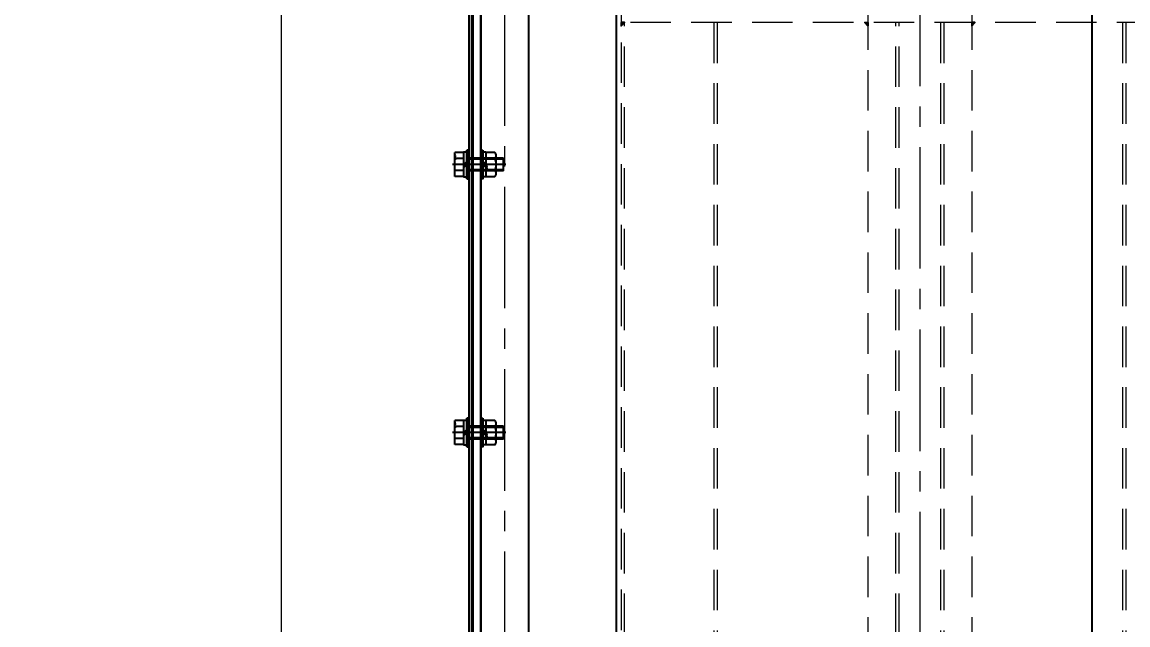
# Model space of a CAD drawing. Header units: millimetres. Extents: x -8731 to 85711, y -14522 to 31379.
# Drawn here: x 421 to 1114, y 17509 to 17887 of the extents above; entities that cross this region are included whole.
import ezdxf
from ezdxf import colors
from ezdxf.entities.mleader import LeaderData, LeaderLine
from ezdxf.enums import TextEntityAlignment as Align
from ezdxf.math import Vec2, Vec3

# ---------------------------------------------------------------- set-up
doc = ezdxf.new("R2010")
doc.units = ezdxf.units.MM
doc.header["$LTSCALE"] = 4
doc.header["$PDMODE"] = 99
doc.header["$PDSIZE"] = 1
for name, pattern in [('CENTER2', [28.575, 19.05, -3.175, 3.175, -3.175]), ('HIDDEN', [9.525, 6.35, -3.175]), ('PHANTOM2', [31.75, 15.875, -3.175, 3.175, -3.175, 3.175, -3.175])]:
    doc.linetypes.add(name, pattern=pattern)
for name, color, linetype, lineweight in [('04_HIDDEN', 2, 'HIDDEN', 13), ('05_CENTER', 4, 'CENTER2', 13), ('06_PHANTOM', 2, 'PHANTOM2', 13), ('08_DIM', 3, 'Continuous', 13)]:
    doc.layers.add(name, color=color, linetype=linetype, lineweight=lineweight)
doc.layers.add('10_DRAFT', color=8, linetype='Continuous', lineweight=0, plot=False)
doc.styles.add('KSS_TXT', font='txt.shx', dxfattribs={"bigfont": 'extfont2.shx'})
doc.styles.add('KSS_TXT_L', font='txt.shx', dxfattribs={"height": 9, "bigfont": 'extfont2.shx'})
doc.styles.get("Standard").update_dxf_attribs({"font": 'txt.shx', "bigfont": 'extfont2.shx'})
doc.dimstyles.new('KSS_DIM', dxfattribs={"dimscale": 3, "dimtxt": 3, "dimasz": 2.5, "dimexe": 1.25, "dimexo": 0.625, "dimtad": 1, "dimdsep": 46, "dimtxsty": 'KSS_TXT', "dimblk": 'OPEN30', "dimcen": 0, "dimazin": 2, "dimtfac": 0.75, "dimtmove": 0, "dimatfit": 3, "dimldrblk": 'OPEN30', "dimfxl": 1, "dimtolj": 1, "dimarcsym": 0})

# ---------------------------------------------------------------- blocks, each defined once
blk = doc.blocks.new('A$C35A251B1_1_1_1')
at = {"color": 0}
blk.add_lwpolyline([(-945, 0.3), (-945, 0), (945, 0), (945, 0.3)], close=True, dxfattribs=at)
at = {"layer": '10_DRAFT'}
for p, q in [((420, 0), (420, 0.3)), ((588, 0), (588, 0.3))]:
    blk.add_line(p, q, dxfattribs=at)
blk = doc.blocks.new('A$C39886CB1_1_1_1')
at = {"color": 0}
for points in [[(-945, 0), (945, 0), (945, -5), (-945, -5)], [(-1073, -5), (1073, -5), (1075, -7), (1075, -33), (1073, -35), (-1073, -35), (-1075, -33), (-1075, -7)]]:
    blk.add_lwpolyline(points, close=True, dxfattribs=at)
at = {"layer": '05_CENTER'}
for p, q in [((420, -9.18), (420, 3.91)), ((588, -9.18), (588, 3.91)), ((1081.59, -20), (-1081.04, -20))]:
    blk.add_line(p, q, dxfattribs=at)
blk = doc.blocks.new('A$C1204623A_1_1_1')
at = {"color": 0}
blk.add_lwpolyline([(945, -2), (945, 0), (-945, 0), (-945, -2)], close=True, dxfattribs=at)
at = {"layer": '05_CENTER'}
for p, q in [((420, 2.58), (420, -4.67)), ((588, 2.58), (588, -4.67))]:
    blk.add_line(p, q, dxfattribs=at)
blk = doc.blocks.new('A$C46CB4146_1_1_1')
at = {"color": 0}
for p, q in [((-7.51, 8.7), (7.51, 8.7)), ((-7.51, 3.2), (-7.51, 8.7)), ((-3.75, 3.2), (-3.75, 8.7)), ((3.75, 3.2), (3.75, 8.7)), ((7.51, 3.2), (7.51, 8.7)), ((-9, 1.2), (9, 1.2)), ((-9, 1.2), (-9, 0)), ((-7.7, 3.2), (-7.7, 1.2)), ((7.7, 3.2), (-7.7, 3.2)), ((0, 1.2), (-2, 3.2)), ((0, 3.2), (2, 1.2)), ((7.7, 1.2), (7.7, 3.2)), ((9, 0), (9, 1.2)), ((-9, 0), (9, 0))]:
    blk.add_line(p, q, dxfattribs=at)
at = {"color": 0, "linetype": 'CENTER2'}
blk.add_line((0, -23.3), (0, 10.2), dxfattribs=at)
at = {"color": 0, "linetype": 'HIDDEN'}
for p, q in [((-4, -21.8), (-4, 0)), ((-3.32, -21.8), (-3.32, 0)), ((3.32, -21.8), (3.32, 0)), ((4, -21.8), (4, 0)), ((-4, -21.8), (4, -21.8))]:
    blk.add_line(p, q, dxfattribs=at)
at = {"layer": '10_DRAFT', "style": 'KSS_TXT_L'}
blk.add_text('BT-M8x25L,SW,PW', height=0.3, dxfattribs=at).set_placement((2.97, 8.36))
blk = doc.blocks.new('M8Nza_1_1_1')
at = {"color": 0}
for p, q in [((-7.5, 8.69), (-7.5, 3.2)), ((5.62, 9.7), (-5.63, 9.7)), ((-3.75, 3.2), (-3.75, 8.69)), ((3.75, 8.69), (3.75, 3.2)), ((7.5, 3.2), (7.5, 8.69)), ((-7.7, 3.2), (7.7, 3.2)), ((-7.7, 3.2), (-7.7, 1.2)), ((0, 1.2), (-2, 3.2)), ((0, 3.2), (2, 1.2)), ((7.7, 3.2), (7.7, 1.2))]:
    blk.add_line(p, q, dxfattribs=at)
at = {"color": 0, "linetype": 'CENTER2'}
blk.add_line((0, 9.7), (0, 0), dxfattribs=at)
at = {"color": 0}
blk.add_lwpolyline([(-9, 1.2), (9, 1.2), (9, 0), (-9, 0)], close=True, dxfattribs=at)
for centre, radius, start, end in [((-5.63, 7.45), 2.25, 33.626, 146.374), ((0, 2.2), 7.5, 60, 120), ((5.62, 7.45), 2.25, 33.626, 146.374)]:
    blk.add_arc(centre, radius, start, end, dxfattribs=at)
at = {"layer": '10_DRAFT', "style": 'KSS_TXT'}
blk.add_text('M8', height=1, dxfattribs=at).set_placement((0.87, 3.27))
blk = doc.blocks.new('A$C60FD5FF4_1')
at = {"xscale": -1, "rotation": 180}
for name, p in [('A$C39886CB1_1_1_1', (-1008, -20)), ('A$C35A251B1_1_1_1', (-1008, -20)), ('A$C35A251B1_1_1_1', (-1008, -20.3))]:
    blk.add_blockref(name, p, dxfattribs=at)
at = {"rotation": 180}
for p in [(-588, -22.6), (-420, -22.6)]:
    blk.add_blockref('A$C46CB4146_1_1_1', p, dxfattribs=at)
for name, p in [('M8Nza_1_1_1', (-588, -15)), ('M8Nza_1_1_1', (-420, -15)), ('A$C1204623A_1_1_1', (-1008, -20.6))]:
    blk.add_blockref(name, p)
blk = doc.blocks.new('AM_BALLOON1')
at = {"transparency": 16777216}
blk.add_circle((0, 0), 5, dxfattribs=at)
blk.add_attdef('B_NUMBER', text='', height=3, dxfattribs=at).set_placement((0, 0), align=Align.MIDDLE_CENTER)
blk = doc.blocks.new('_OPEN')
at = {"color": 0, "linetype": 'ByBlock'}
for p, q in [((-1, 0.167), (0, 0)), ((0, 0), (-1, -0.167)), ((0, 0), (-1, 0))]:
    blk.add_line(p, q, dxfattribs=at)
blk = doc.blocks.new('A$C3AA34862_1_1_1')
at = {"layer": '10_DRAFT'}
blk.add_line((0, 1000), (0, -1000), dxfattribs=at)
blk = doc.blocks.new('_Open30')
at = {"color": 0, "linetype": 'ByBlock', "lineweight": -2}
for p, q in [((-1, 0.268), (0, 0)), ((0, 0), (-1, -0.268)), ((0, 0), (-1, 0))]:
    blk.add_line(p, q, dxfattribs=at)
blk = doc.blocks.new('*D4259')
at = {"layer": '08_DIM', "color": 0, "lineweight": -2, "transparency": 16777216}
for p, q in [((573.92, 19317.48), (89.45, 19317.48)), ((108.2, 17154.98), (108.2, 19279.98)), ((573.92, 17117.48), (89.45, 17117.48))]:
    blk.add_line(p, q, dxfattribs=at)
at = {"layer": 'Defpoints', "color": 0, "transparency": 16777216}
for p in [(108.2, 19317.48), (583.3, 19317.48), (583.3, 17117.48)]:
    blk.add_point(p, dxfattribs=at)
at = {"layer": '08_DIM', "color": 0, "lineweight": -2, "transparency": 16777216, "xscale": 37.5, "yscale": 37.5, "zscale": 37.5}
for p, rotation in [((108.2, 19317.48), 90), ((108.2, 17117.48), 270)]:
    blk.add_blockref('_Open30', p, dxfattribs=dict(at, rotation=rotation))
at = {"layer": '08_DIM', "color": 0, "transparency": 16777216, "insert": (76.32, 18217.48), "char_height": 45, "attachment_point": 5, "rotation": 90, "style": 'KSS_TXT'}
blk.add_mtext('\\A1;2200', dxfattribs=at)
blk = doc.blocks.new('*D4245')
at = {"layer": '08_DIM', "color": 0, "lineweight": -2, "transparency": 16777216}
for p, q in [((783.92, 19207.48), (212.34, 19207.48)), ((231.09, 17264.98), (231.09, 19169.98)), ((783.92, 17227.48), (212.34, 17227.48))]:
    blk.add_line(p, q, dxfattribs=at)
at = {"layer": 'Defpoints', "color": 0, "transparency": 16777216}
for p in [(231.09, 19207.48), (793.3, 19207.48), (793.3, 17227.48)]:
    blk.add_point(p, dxfattribs=at)
at = {"layer": '08_DIM', "color": 0, "lineweight": -2, "transparency": 16777216, "xscale": 37.5, "yscale": 37.5, "zscale": 37.5}
for p, rotation in [((231.09, 19207.48), 90), ((231.09, 17227.48), 270)]:
    blk.add_blockref('_Open30', p, dxfattribs=dict(at, rotation=rotation))
at = {"layer": '08_DIM', "color": 0, "transparency": 16777216, "char_height": 45, "attachment_point": 5, "rotation": 90, "style": 'KSS_TXT'}
for s, insert in [('\\A1;(脱水ローラ幅)', (262.97, 18217.48)), ('\\A1;1980', (199.22, 18217.48))]:
    blk.add_mtext(s, dxfattribs=dict(at, insert=insert))
blk = doc.blocks.new('A$C67F20274_1_1_1')
h = blk.add_hatch(color=3)
h.dxf.hatch_style = 1
h.paths.add_polyline_path([(0, -2), (0, 0), (-2, 0)])
at = {"color": 3}
blk.add_lwpolyline([(0, 0), (-2, 0), (-2, 0), (0, -2)], close=True, dxfattribs=at)
blk = doc.blocks.new('A$C715E4393_1_1_1')
at = {"color": 0}
blk.add_lwpolyline([(-990, 190), (990, 190), (990, -190), (-990, -190)], close=True, dxfattribs=at)
at = {"layer": '04_HIDDEN'}
for p, q in [((331, 187), (331, -187)), ((331, 129), (981, 129)), ((331, 127), (981, 127)), ((-325, 32.5), (990, 32.5)), ((331, 15), (981, 15)), ((331, 13), (981, 13)), ((981, -13), (331, -13)), ((981, -15), (331, -15)), ((-325, -32.5), (990, -32.5)), ((331, -127), (981, -127)), ((331, -129), (981, -129)), ((-990, -187), (990, -187)), ((981, -185), (331, -185))]:
    blk.add_line(p, q, dxfattribs=at)
at = {"layer": '05_CENTER'}
blk.add_line((-1419.76, 0), (1090.76, 0), dxfattribs=at)
at = {"rotation": 180}
for p in [(331, 32.5), (331, -187)]:
    blk.add_blockref('A$C67F20274_1_1_1', p, dxfattribs=at)
at = {"xscale": -1}
blk.add_blockref('A$C67F20274_1_1_1', (331, -32.5), dxfattribs=at)
blk = doc.blocks.new('A$C3A520BF7_1_1')
at = {"xscale": -1}
blk.add_blockref('A$C715E4393_1_1_1', (0, 0), dxfattribs=at)
blk = doc.blocks.new('*D4325')
at = {"layer": '08_DIM', "color": 0, "lineweight": -2, "transparency": 16777216}
for p, q in [((1084.92, 19212.48), (335.62, 19212.48)), ((354.37, 17259.98), (354.37, 19174.98)), ((1084.92, 17222.48), (335.62, 17222.48))]:
    blk.add_line(p, q, dxfattribs=at)
at = {"layer": 'Defpoints', "color": 0, "transparency": 16777216}
for p in [(354.37, 19212.48), (1094.3, 19212.48), (1094.3, 17222.48)]:
    blk.add_point(p, dxfattribs=at)
at = {"layer": '08_DIM', "color": 0, "lineweight": -2, "transparency": 16777216, "xscale": 37.5, "yscale": 37.5, "zscale": 37.5}
for p, rotation in [((354.37, 19212.48), 90), ((354.37, 17222.48), 270)]:
    blk.add_blockref('_Open30', p, dxfattribs=dict(at, rotation=rotation))
at = {"layer": '08_DIM', "color": 0, "transparency": 16777216, "char_height": 45, "attachment_point": 5, "rotation": 90, "style": 'KSS_TXT'}
for s, insert in [('\\A1;(脱水ローラ用スクレーパ幅)', (386.24, 18217.48)), ('\\A1;1990', (322.49, 18217.48))]:
    blk.add_mtext(s, dxfattribs=dict(at, insert=insert))
blk = doc.blocks.new('A$C03352C63_1_1_1')
at = {"color": 0}
blk.add_lwpolyline([(-995, 138.63), (-995, 159, -0.414214), (-992, 162), (992, 162, -0.414214), (995, 159), (995, 138.63)], format="xyb", dxfattribs=at)
blk = doc.blocks.new('A$C5C0A0571_1_1')
blk.add_blockref('A$C03352C63_1_1_1', (0, -40))
blk = doc.blocks.new('A$C3B5C3961_1_1')
at = {"rotation": 180}
blk.add_blockref('A$C5C0A0571_1_1', (-1075, -190), dxfattribs=at)

msp = doc.modelspace()

# ---------------------------------------------------------------- linework, layer by layer
at = {"layer": '06_PHANTOM', "color": 6}
msp.add_lwpolyline([(793.29684, 19167.47541), (2960.39684, 19167.47541), (2960.39684, 17267.47541), (793.29684, 17267.47541)], close=True, dxfattribs=at)

# ---------------------------------------------------------------- block references
at = {"xscale": -1, "rotation": 270}
msp.add_blockref('A$C3A520BF7_1_1', (983.29684, 18217.47541), dxfattribs=at)
at = {"rotation": 270}
for name, p in [('A$C3B5C3961_1_1', (1403.29686, 17142.47541)), ('A$C60FD5FF4_1', (723.29684, 17209.47541))]:
    msp.add_blockref(name, p, dxfattribs=at)
msp.add_blockref('A$C3AA34862_1_1_1', (583.29684, 18217.47541))

# ---------------------------------------------------------------- dimensions: what is measured, and where the dimension line sits
at = {"layer": '08_DIM'}
for base, p1, p2, override, picture, middle in [((108.19578, 19317.47541), (583.29684, 17117.47541), (583.29684, 19317.47541), {"dimscale": 15}, '*D4259', (76.32078, 18217.47541)), ((354.36803, 19212.47542), (1094.29686, 17222.47542), (1094.29686, 19212.47542), {"dimscale": 15, "dimpost": '\\X(脱水ローラ用スクレーパ幅)'}, '*D4325', (354.36803, 18217.47542)), ((231.09336, 19207.47541), (793.29684, 17227.47541), (793.29684, 19207.47541), {"dimscale": 15, "dimpost": '\\X(脱水ローラ幅)'}, '*D4245', (231.09336, 18217.47541))]:
    dim = msp.add_linear_dim(base=base, p1=p1, p2=p2, angle=90, dimstyle='KSS_DIM', override=override, dxfattribs=at)
    dim.commit()
    dim.dimension.update_dxf_attribs({"geometry": picture, "text_midpoint": middle})

# ---------------------------------------------------------------- leaders
ml = msp.add_multileader_block('Standard', dxfattribs=at)
ml.set_content('AM_BALLOON1', color=256, scale=15)
ml.set_attribute('B_NUMBER', 'AU', width=0)
ml.set_leader_properties(color=256, linetype='ByLayer', lineweight=-1)
ml.set_arrow_properties(name='OPEN')
ml.build(insert=Vec2(0, 0))
ml.multileader.update_dxf_attribs({"leader_type": 0, "has_dogleg": 0, "text_right_attachment_type": 6, "dogleg_length": 0, "arrow_head_size": 30, "scale": 15, "block_connection_type": 1})
ctx = ml.context
ctx.base_point, ctx.scale, ctx.char_height, ctx.arrow_head_size, ctx.landing_gap_size, ctx.plane_origin = Vec3(5844.83769, 21132.80583), 15, 60, 30, 30, Vec3(5844.83769, 21132.80583)
ctx.right_attachment, ctx.attachment_type = 6, 1
notes = []
notes.append((ctx, [(0, (0, 0, 0), (0, 0), (1, 0), 1, [])]))
ctx.block.insert = Vec3(5844.83769, 21132.80583)
for ctx, leaders in notes:
    for number, flags, end, landing, length, lines in leaders:
        leader = LeaderData()
        leader.index, (leader.has_last_leader_line, leader.has_dogleg_vector, leader.attachment_direction) = number, flags
        leader.last_leader_point, leader.dogleg_vector, leader.dogleg_length = Vec3(end), Vec3(landing), length
        for number, points, colour, breaks in lines:
            line = LeaderLine()
            line.index, line.vertices, line.color, line.breaks = number, Vec3.list(points), colors.encode_raw_color(colour), breaks
            leader.lines.append(line)
        ctx.leaders.append(leader)

doc.saveas('drawing.dxf')
